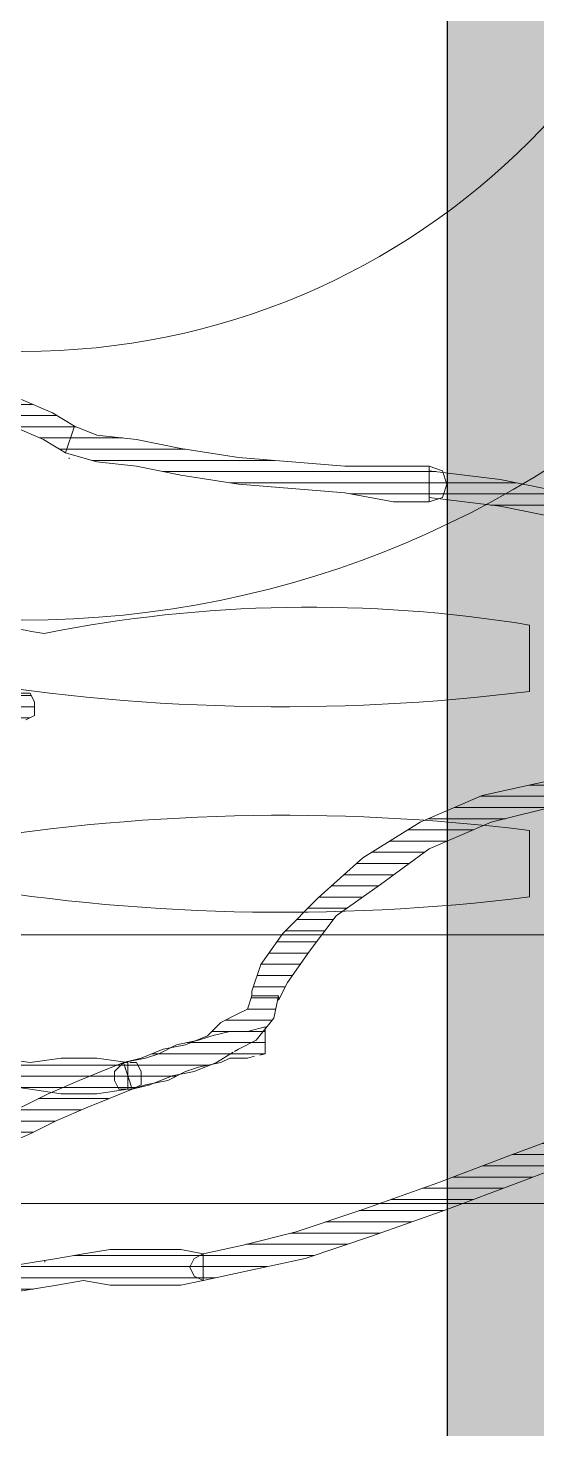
# Model space of a CAD drawing. Header units: centimetres. Extents: x 54005 to 61405, y 90310 to 94744.
# Drawn here: x 56649.96 to 56655.64, y 91595.34 to 91610.98 of the extents above; entities that cross this region are included whole.
import ezdxf

# ---------------------------------------------------------------- set-up
doc = ezdxf.new("R2010")
doc.units = ezdxf.units.CM
doc.header["$LTSCALE"] = 25
doc.linetypes.add('DASHDOT2', pattern=[0.5, 0.25, -0.125, 0, -0.125])
doc.layers.get('0').update_dxf_attribs({"lineweight": 0})
doc.layers.add('BA_axis', color=5, linetype='DASHDOT2')
doc.layers.add('OC-Mutfak_Ekipman', color=252, linetype='Continuous')
pattern_1 = [(360, (-5108.51305, -673.59423), (1e-16, 0.125), [25])]

# ---------------------------------------------------------------- blocks, each defined once
blk = doc.blocks.new('salatabar')
at = {"layer": 'OC-Mutfak_Ekipman'}
h = blk.add_hatch(color=256, dxfattribs=at)
h.dxf.hatch_style = 1
h.paths.add_polyline_path([(93394.045, -80809.489, 0.414212), (93393.045, -80808.489, 0.41421), (93392.045, -80809.489), (93392.033, -80957.489, 0.414217), (93393.033, -80958.489, 0.414216), (93394.033, -80957.489)])
h.paths.add_polyline_path([(93402.045, -80809.49, 0.414217), (93401.045, -80808.49, 0.414216), (93400.045, -80809.49), (93400.033, -80957.49, 0.414212), (93401.033, -80958.49, 0.41421), (93402.033, -80957.49)])
h.paths.add_polyline_path([(93410.045, -80809.49, 0.414217), (93409.045, -80808.49, 0.41421), (93408.045, -80809.49), (93408.033, -80957.49, 0.414217), (93409.033, -80958.49, 0.41421), (93410.033, -80957.49)])
h.paths.add_polyline_path([(93416.033, -80957.491, 0.414217), (93417.033, -80958.491, 0.41421), (93418.033, -80957.491), (93418.045, -80809.491, 0.414217), (93417.045, -80808.491, 0.41421), (93416.045, -80809.491)])
h.paths.add_polyline_path([(93426.045, -80809.492, 0.414217), (93425.045, -80808.491, 0.41421), (93424.045, -80809.491), (93424.033, -80957.491, 0.414217), (93425.033, -80958.491, 0.41421), (93426.033, -80957.492)])
blk.add_line((93394.033, -80957.489), (93394.045, -80809.489), dxfattribs=at)
blk = doc.blocks.new('by')
at = {"ltscale": 30}
h = blk.add_hatch(dxfattribs=at)
h.set_pattern_fill('DC_LINES', color=256, scale=0.1, style=0)
h.set_pattern_definition(pattern_1)
edge = h.paths.add_edge_path(flags=0)
edge.add_line((6372.652, 2204.738), (6372.405, 2204.887))
edge.add_line((6372.405, 2204.887), (6372.058, 2205.036))
edge.add_line((6372.058, 2205.036), (6371.613, 2205.285))
edge.add_line((6371.613, 2205.285), (6371.168, 2205.533))
edge.add_line((6371.168, 2205.533), (6370.723, 2205.781))
edge.add_line((6370.723, 2205.781), (6370.278, 2205.98))
edge.add_line((6370.278, 2205.98), (6369.882, 2206.179))
edge.add_line((6369.882, 2206.179), (6369.536, 2206.328))
edge.add_line((6369.536, 2206.328), (6369.634, 2206.626))
edge.add_line((6369.634, 2206.626), (6369.981, 2206.477))
edge.add_line((6369.981, 2206.477), (6370.377, 2206.278))
edge.add_line((6370.377, 2206.278), (6370.822, 2206.079))
edge.add_line((6370.822, 2206.079), (6371.267, 2205.831))
edge.add_line((6371.267, 2205.831), (6371.713, 2205.583))
edge.add_line((6371.713, 2205.583), (6372.158, 2205.334))
edge.add_line((6372.158, 2205.334), (6372.504, 2205.185))
edge.add_line((6372.504, 2205.185), (6372.752, 2205.036))
h = blk.add_hatch(dxfattribs=at)
h.set_pattern_fill('DC_LINES', color=256, scale=0.1, style=0)
h.set_pattern_definition(pattern_1)
edge = h.paths.add_edge_path(flags=0)
edge.add_line((6372.652, 2204.738), (6372.405, 2204.887))
edge.add_line((6372.405, 2204.887), (6372.058, 2205.036))
edge.add_line((6372.058, 2205.036), (6371.613, 2205.285))
edge.add_line((6371.613, 2205.285), (6371.168, 2205.533))
edge.add_line((6371.168, 2205.533), (6370.723, 2205.781))
edge.add_line((6370.723, 2205.781), (6370.278, 2205.98))
edge.add_line((6370.278, 2205.98), (6369.882, 2206.179))
edge.add_line((6369.882, 2206.179), (6369.536, 2206.328))
edge.add_line((6369.536, 2206.328), (6369.634, 2206.626))
edge.add_line((6369.634, 2206.626), (6369.981, 2206.477))
edge.add_line((6369.981, 2206.477), (6370.377, 2206.278))
edge.add_line((6370.377, 2206.278), (6370.822, 2206.079))
edge.add_line((6370.822, 2206.079), (6371.267, 2205.831))
edge.add_line((6371.267, 2205.831), (6371.713, 2205.583))
edge.add_line((6371.713, 2205.583), (6372.158, 2205.334))
edge.add_line((6372.158, 2205.334), (6372.504, 2205.185))
edge.add_line((6372.504, 2205.185), (6372.752, 2205.036))
h = blk.add_hatch(dxfattribs=at)
h.set_pattern_fill('DC_LINES', color=256, scale=0.1, style=0)
h.set_pattern_definition(pattern_1)
edge = h.paths.add_edge_path(flags=0)
edge.add_line((6376.71, 2204.241), (6376.71, 2204.192))
edge.add_line((6376.71, 2204.192), (6376.313, 2204.192))
edge.add_line((6376.313, 2204.192), (6375.769, 2204.291))
edge.add_line((6375.769, 2204.291), (6375.176, 2204.341))
edge.add_line((6375.176, 2204.341), (6374.582, 2204.39))
edge.add_line((6374.582, 2204.39), (6373.939, 2204.49))
edge.add_line((6373.939, 2204.49), (6373.444, 2204.589))
edge.add_line((6373.444, 2204.589), (6372.999, 2204.639))
edge.add_line((6372.999, 2204.639), (6372.652, 2204.738))
edge.add_line((6372.652, 2204.738), (6372.752, 2205.036))
edge.add_line((6372.752, 2205.036), (6372.999, 2204.937))
edge.add_line((6372.999, 2204.937), (6373.444, 2204.887))
edge.add_line((6373.444, 2204.887), (6373.939, 2204.788))
edge.add_line((6373.939, 2204.788), (6374.582, 2204.688))
edge.add_line((6374.582, 2204.688), (6375.176, 2204.639))
edge.add_line((6375.176, 2204.639), (6375.769, 2204.589))
edge.add_line((6375.769, 2204.589), (6376.313, 2204.589))
edge.add_line((6376.313, 2204.589), (6376.71, 2204.589))
edge.add_line((6376.71, 2204.589), (6376.71, 2204.539))
h = blk.add_hatch(dxfattribs=at)
h.set_pattern_fill('DC_LINES', color=256, scale=0.1, style=0)
h.set_pattern_definition(pattern_1)
edge = h.paths.add_edge_path(flags=0)
edge.add_line((6376.71, 2204.192), (6376.313, 2204.192))
edge.add_line((6376.313, 2204.192), (6375.769, 2204.291))
edge.add_line((6375.769, 2204.291), (6375.176, 2204.341))
edge.add_line((6375.176, 2204.341), (6374.582, 2204.39))
edge.add_line((6374.582, 2204.39), (6373.939, 2204.49))
edge.add_line((6373.939, 2204.49), (6373.444, 2204.589))
edge.add_line((6373.444, 2204.589), (6372.999, 2204.639))
edge.add_line((6372.999, 2204.639), (6372.652, 2204.738))
edge.add_line((6372.652, 2204.738), (6372.752, 2205.036))
edge.add_line((6372.752, 2205.036), (6372.999, 2204.937))
edge.add_line((6372.999, 2204.937), (6373.444, 2204.887))
edge.add_line((6373.444, 2204.887), (6373.939, 2204.788))
edge.add_line((6373.939, 2204.788), (6374.582, 2204.688))
edge.add_line((6374.582, 2204.688), (6375.176, 2204.639))
edge.add_line((6375.176, 2204.639), (6375.769, 2204.589))
edge.add_line((6375.769, 2204.589), (6376.313, 2204.589))
edge.add_line((6376.313, 2204.589), (6376.71, 2204.589))
h = blk.add_hatch(dxfattribs=at)
h.set_pattern_fill('DC_LINES', color=256, scale=0.1, style=0)
h.set_pattern_definition(pattern_1)
edge = h.paths.add_edge_path(flags=0)
edge.add_line((6380.074, 2203.496), (6380.024, 2203.496))
edge.add_line((6380.024, 2203.496), (6379.727, 2203.596))
edge.add_line((6379.727, 2203.596), (6379.381, 2203.695))
edge.add_line((6379.381, 2203.695), (6378.886, 2203.794))
edge.add_line((6378.886, 2203.794), (6378.441, 2203.943))
edge.add_line((6378.441, 2203.943), (6377.996, 2204.043))
edge.add_line((6377.996, 2204.043), (6377.501, 2204.142))
edge.add_line((6377.501, 2204.142), (6377.105, 2204.192))
edge.add_line((6377.105, 2204.192), (6376.71, 2204.241))
edge.add_line((6376.71, 2204.241), (6376.71, 2204.539))
edge.add_line((6376.71, 2204.539), (6377.105, 2204.49))
edge.add_line((6377.105, 2204.49), (6377.501, 2204.44))
edge.add_line((6377.501, 2204.44), (6377.996, 2204.341))
edge.add_line((6377.996, 2204.341), (6378.54, 2204.241))
edge.add_line((6378.54, 2204.241), (6378.985, 2204.092))
edge.add_line((6378.985, 2204.092), (6379.381, 2203.993))
edge.add_line((6379.381, 2203.993), (6379.826, 2203.894))
edge.add_line((6379.826, 2203.894), (6380.123, 2203.794))
edge.add_line((6380.123, 2203.794), (6380.074, 2203.794))
h = blk.add_hatch(dxfattribs=at)
h.set_pattern_fill('DC_LINES', color=256, scale=0.1, style=0)
h.set_pattern_definition(pattern_1)
edge = h.paths.add_edge_path(flags=0)
edge.add_line((6372.158, 2202.056), (6372.207, 2201.758))
edge.add_line((6372.207, 2201.758), (6372.009, 2201.658))
edge.add_line((6372.009, 2201.658), (6371.761, 2201.609))
edge.add_line((6371.761, 2201.609), (6371.564, 2201.509))
edge.add_line((6371.564, 2201.509), (6371.465, 2201.41))
edge.add_line((6371.465, 2201.41), (6371.267, 2201.708))
edge.add_line((6371.267, 2201.708), (6371.465, 2201.807))
edge.add_line((6371.465, 2201.807), (6371.663, 2201.907))
edge.add_line((6371.663, 2201.907), (6371.91, 2201.956))
edge.add_line((6371.91, 2201.956), (6372.108, 2202.056))
edge.add_line((6372.108, 2202.056), (6372.158, 2201.758))
edge.add_line((6372.158, 2201.758), (6372.108, 2202.056))
edge.add_line((6372.108, 2202.056), (6372.257, 2202.056))
edge.add_line((6372.257, 2202.056), (6372.306, 2201.956))
edge.add_line((6372.306, 2201.956), (6372.306, 2201.807))
edge.add_line((6372.306, 2201.807), (6372.207, 2201.758))
h = blk.add_hatch(dxfattribs=at)
h.set_pattern_fill('DC_LINES', color=256, scale=0.1, style=0)
h.set_pattern_definition(pattern_1)
edge = h.paths.add_edge_path(flags=0)
edge.add_line((6372.158, 2202.056), (6372.207, 2201.758))
edge.add_line((6372.207, 2201.758), (6372.009, 2201.658))
edge.add_line((6372.009, 2201.658), (6371.761, 2201.609))
edge.add_line((6371.761, 2201.609), (6371.564, 2201.509))
edge.add_line((6371.564, 2201.509), (6371.465, 2201.41))
edge.add_line((6371.465, 2201.41), (6371.267, 2201.708))
edge.add_line((6371.267, 2201.708), (6371.465, 2201.807))
edge.add_line((6371.465, 2201.807), (6371.663, 2201.907))
edge.add_line((6371.663, 2201.907), (6371.91, 2201.956))
edge.add_line((6371.91, 2201.956), (6372.108, 2202.056))
edge.add_line((6372.108, 2202.056), (6372.158, 2201.758))
edge.add_line((6372.158, 2201.758), (6372.108, 2202.056))
edge.add_line((6372.108, 2202.056), (6372.257, 2202.056))
edge.add_line((6372.257, 2202.056), (6372.306, 2201.956))
edge.add_line((6372.306, 2201.956), (6372.306, 2201.807))
edge.add_line((6372.306, 2201.807), (6372.207, 2201.758))
h = blk.add_hatch(dxfattribs=at)
h.set_pattern_fill('DC_LINES', color=256, scale=0.1, style=0)
h.set_pattern_definition(pattern_1)
edge = h.paths.add_edge_path(flags=0)
edge.add_line((6374.73, 2198.678), (6374.73, 2198.728))
edge.add_line((6374.73, 2198.728), (6374.83, 2199.026))
edge.add_line((6374.83, 2199.026), (6375.077, 2199.373))
edge.add_line((6375.077, 2199.373), (6375.472, 2199.771))
edge.add_line((6375.472, 2199.771), (6375.968, 2200.218))
edge.add_line((6375.968, 2200.218), (6376.61, 2200.615))
edge.add_line((6376.61, 2200.615), (6377.303, 2200.913))
edge.add_line((6377.303, 2200.913), (6378.194, 2201.112))
edge.add_line((6378.194, 2201.112), (6379.183, 2201.112))
edge.add_line((6379.183, 2201.112), (6379.183, 2200.814))
edge.add_line((6379.183, 2200.814), (6378.194, 2200.814))
edge.add_line((6378.194, 2200.814), (6377.402, 2200.615))
edge.add_line((6377.402, 2200.615), (6376.71, 2200.317))
edge.add_line((6376.71, 2200.317), (6376.165, 2199.92))
edge.add_line((6376.165, 2199.92), (6375.671, 2199.572))
edge.add_line((6375.671, 2199.572), (6375.374, 2199.175))
edge.add_line((6375.374, 2199.175), (6375.127, 2198.827))
edge.add_line((6375.127, 2198.827), (6375.027, 2198.628))
edge.add_line((6375.027, 2198.628), (6375.027, 2198.678))
h = blk.add_hatch(dxfattribs=at)
h.set_pattern_fill('DC_LINES', color=256, scale=0.1, style=0)
h.set_pattern_definition(pattern_1)
edge = h.paths.add_edge_path(flags=0)
edge.add_line((6373.296, 2197.933), (6373.494, 2197.982))
edge.add_line((6373.494, 2197.982), (6373.741, 2198.082))
edge.add_line((6373.741, 2198.082), (6373.988, 2198.131))
edge.add_line((6373.988, 2198.131), (6374.235, 2198.231))
edge.add_line((6374.235, 2198.231), (6374.384, 2198.38))
edge.add_line((6374.384, 2198.38), (6374.582, 2198.479))
edge.add_line((6374.582, 2198.479), (6374.681, 2198.529))
edge.add_line((6374.681, 2198.529), (6374.73, 2198.678))
edge.add_line((6374.73, 2198.678), (6375.027, 2198.678))
edge.add_line((6375.027, 2198.678), (6374.977, 2198.43))
edge.add_line((6374.977, 2198.43), (6374.78, 2198.181))
edge.add_line((6374.78, 2198.181), (6374.582, 2198.082))
edge.add_line((6374.582, 2198.082), (6374.335, 2197.933))
edge.add_line((6374.335, 2197.933), (6374.088, 2197.833))
edge.add_line((6374.088, 2197.833), (6373.84, 2197.784))
edge.add_line((6373.84, 2197.784), (6373.593, 2197.684))
edge.add_line((6373.593, 2197.684), (6373.394, 2197.635))
h = blk.add_hatch(dxfattribs=at)
h.set_pattern_fill('DC_LINES', color=256, scale=0.1, style=0)
h.set_pattern_definition(pattern_1)
edge = h.paths.add_edge_path(flags=0)
edge.add_line((6373.345, 2197.933), (6373.296, 2197.933))
edge.add_line((6373.296, 2197.933), (6373.543, 2197.982))
edge.add_line((6373.543, 2197.982), (6373.691, 2198.032))
edge.add_line((6373.691, 2198.032), (6373.889, 2198.131))
edge.add_line((6373.889, 2198.131), (6374.136, 2198.181))
edge.add_line((6374.136, 2198.181), (6374.285, 2198.231))
edge.add_line((6374.285, 2198.231), (6374.483, 2198.28))
edge.add_line((6374.483, 2198.28), (6374.681, 2198.28))
edge.add_line((6374.681, 2198.28), (6374.879, 2198.33))
edge.add_line((6374.879, 2198.33), (6374.879, 2198.032))
edge.add_line((6374.879, 2198.032), (6374.681, 2197.982))
edge.add_line((6374.681, 2197.982), (6374.483, 2197.982))
edge.add_line((6374.483, 2197.982), (6374.384, 2197.933))
edge.add_line((6374.384, 2197.933), (6374.136, 2197.883))
edge.add_line((6374.136, 2197.883), (6373.988, 2197.833))
edge.add_line((6373.988, 2197.833), (6373.791, 2197.734))
edge.add_line((6373.791, 2197.734), (6373.543, 2197.684))
edge.add_line((6373.543, 2197.684), (6373.394, 2197.635))
edge.add_line((6373.394, 2197.635), (6373.345, 2197.635))
edge.add_line((6373.345, 2197.635), (6373.394, 2197.635))
edge.add_line((6373.394, 2197.635), (6373.246, 2197.635))
edge.add_line((6373.246, 2197.635), (6373.197, 2197.734))
edge.add_line((6373.197, 2197.734), (6373.197, 2197.833))
edge.add_line((6373.197, 2197.833), (6373.296, 2197.933))
h = blk.add_hatch(dxfattribs=at)
h.set_pattern_fill('DC_LINES', color=256, scale=0.1, style=0)
h.set_pattern_definition(pattern_1)
edge = h.paths.add_edge_path(flags=0)
edge.add_line((6370.624, 2198.181), (6370.921, 2198.131))
edge.add_line((6370.921, 2198.131), (6371.218, 2198.082))
edge.add_line((6371.218, 2198.082), (6371.564, 2198.032))
edge.add_line((6371.564, 2198.032), (6371.91, 2197.982))
edge.add_line((6371.91, 2197.982), (6372.257, 2197.933))
edge.add_line((6372.257, 2197.933), (6372.603, 2197.982))
edge.add_line((6372.603, 2197.982), (6372.999, 2197.982))
edge.add_line((6372.999, 2197.982), (6373.345, 2197.933))
edge.add_line((6373.345, 2197.933), (6373.345, 2197.635))
edge.add_line((6373.345, 2197.635), (6372.999, 2197.585))
edge.add_line((6372.999, 2197.585), (6372.603, 2197.585))
edge.add_line((6372.603, 2197.585), (6372.257, 2197.635))
edge.add_line((6372.257, 2197.635), (6371.91, 2197.684))
edge.add_line((6371.91, 2197.684), (6371.564, 2197.734))
edge.add_line((6371.564, 2197.734), (6371.218, 2197.784))
edge.add_line((6371.218, 2197.784), (6370.921, 2197.833))
edge.add_line((6370.921, 2197.833), (6370.624, 2197.883))
h = blk.add_hatch(dxfattribs=at)
h.set_pattern_fill('DC_LINES', color=256, scale=0.1, style=0)
h.set_pattern_definition(pattern_1)
edge = h.paths.add_edge_path(flags=0)
edge.add_line((6370.97, 2196.84), (6371.218, 2196.989))
edge.add_line((6371.218, 2196.989), (6371.514, 2197.088))
edge.add_line((6371.514, 2197.088), (6371.811, 2197.287))
edge.add_line((6371.811, 2197.287), (6372.158, 2197.436))
edge.add_line((6372.158, 2197.436), (6372.455, 2197.585))
edge.add_line((6372.455, 2197.585), (6372.801, 2197.734))
edge.add_line((6372.801, 2197.734), (6373.049, 2197.833))
edge.add_line((6373.049, 2197.833), (6373.296, 2197.933))
edge.add_line((6373.296, 2197.933), (6373.394, 2197.635))
edge.add_line((6373.394, 2197.635), (6373.147, 2197.535))
edge.add_line((6373.147, 2197.535), (6372.9, 2197.436))
edge.add_line((6372.9, 2197.436), (6372.553, 2197.287))
edge.add_line((6372.553, 2197.287), (6372.257, 2197.138))
edge.add_line((6372.257, 2197.138), (6371.91, 2196.989))
edge.add_line((6371.91, 2196.989), (6371.613, 2196.79))
edge.add_line((6371.613, 2196.79), (6371.316, 2196.691))
edge.add_line((6371.316, 2196.691), (6371.069, 2196.542))
h = blk.add_hatch(dxfattribs=at)
h.set_pattern_fill('DC_LINES', color=256, scale=0.1, style=0)
h.set_pattern_definition(pattern_1)
h.paths.add_polyline_path([(6374.186, 2195.797), (6374.632, 2195.896), (6375.225, 2196.045), (6375.968, 2196.293), (6376.808, 2196.592), (6377.6, 2196.89), (6378.391, 2197.188), (6378.985, 2197.436), (6379.332, 2197.684), (6379.529, 2197.386), (6379.084, 2197.138), (6378.491, 2196.89), (6377.699, 2196.592), (6376.907, 2196.293), (6376.066, 2195.995), (6375.324, 2195.747), (6374.632, 2195.598), (6374.186, 2195.499), (6374.088, 2195.548), (6374.038, 2195.648), (6374.088, 2195.747)], flags=0)
h = blk.add_hatch(dxfattribs=at)
h.set_pattern_fill('DC_LINES', color=256, scale=0.1, style=0)
h.set_pattern_definition(pattern_1)
edge = h.paths.add_edge_path(flags=0)
edge.add_line((6371.96, 2195.648), (6372.257, 2195.697))
edge.add_line((6372.257, 2195.697), (6372.553, 2195.747))
edge.add_line((6372.553, 2195.747), (6372.85, 2195.797))
edge.add_line((6372.85, 2195.797), (6373.147, 2195.846))
edge.add_line((6373.147, 2195.846), (6373.394, 2195.846))
edge.add_line((6373.394, 2195.846), (6373.691, 2195.846))
edge.add_line((6373.691, 2195.846), (6373.939, 2195.846))
edge.add_line((6373.939, 2195.846), (6374.186, 2195.797))
edge.add_line((6374.186, 2195.797), (6374.186, 2195.499))
edge.add_line((6374.186, 2195.499), (6373.939, 2195.449))
edge.add_line((6373.939, 2195.449), (6373.691, 2195.449))
edge.add_line((6373.691, 2195.449), (6373.394, 2195.449))
edge.add_line((6373.394, 2195.449), (6373.147, 2195.449))
edge.add_line((6373.147, 2195.449), (6372.85, 2195.499))
edge.add_line((6372.85, 2195.499), (6372.553, 2195.449))
edge.add_line((6372.553, 2195.449), (6372.257, 2195.399))
edge.add_line((6372.257, 2195.399), (6371.96, 2195.35))
for p, q in [((6372.158, 2205.334, -4.505), (6372.504, 2205.185, -4.505)), ((6372.158, 2205.334, -4.505), (6372.504, 2205.185, -4.505)), ((6372.504, 2205.185, -4.505), (6372.752, 2205.036, -4.505)), ((6372.504, 2205.185, -4.505), (6372.752, 2205.036, -4.505)), ((6372.405, 2204.887, -4.505), (6372.058, 2205.036, -4.505)), ((6372.405, 2204.887, -4.505), (6372.058, 2205.036, -4.505)), ((6372.652, 2204.738, -4.505), (6372.752, 2205.036, -4.505)), ((6372.652, 2204.738, -4.505), (6372.752, 2205.036, -4.505)), ((6372.752, 2205.036, -4.505), (6372.652, 2204.738, -4.505)), ((6372.752, 2205.036, -4.505), (6372.652, 2204.738, -4.505)), ((6372.752, 2205.036, -4.505), (6372.999, 2204.937, -4.505)), ((6372.752, 2205.036, -4.505), (6372.999, 2204.937, -4.505)), ((6372.752, 2205.036, -4.505), (6372.752, 2205.036, -4.505)), ((6372.752, 2205.036, -4.505), (6372.752, 2205.036, -4.505)), ((6372.652, 2204.738, -4.505), (6372.405, 2204.887, -4.505)), ((6372.652, 2204.738, -4.505), (6372.405, 2204.887, -4.505)), ((6372.999, 2204.937, -4.505), (6373.444, 2204.887, -4.505)), ((6372.999, 2204.937, -4.505), (6373.444, 2204.887, -4.505)), ((6373.444, 2204.887, -4.505), (6373.939, 2204.788, -4.505)), ((6373.444, 2204.887, -4.505), (6373.939, 2204.788, -4.505)), ((6372.999, 2204.639, -4.505), (6372.652, 2204.738, -4.505)), ((6372.999, 2204.639, -4.505), (6372.652, 2204.738, -4.505)), ((6372.652, 2204.738, -4.505), (6372.652, 2204.738, -4.505)), ((6372.652, 2204.738, -4.505), (6372.652, 2204.738, -4.505)), ((6372.652, 2204.738, -4.505), (6372.652, 2204.738, -4.505)), ((6372.652, 2204.738, -4.505), (6372.652, 2204.738, -4.505)), ((6372.691, 2204.683, -4.505), (6372.691, 2204.673, -4.505)), ((6373.939, 2204.788, -4.505), (6374.582, 2204.688, -4.505)), ((6373.939, 2204.788, -4.505), (6374.582, 2204.688, -4.505)), ((6374.582, 2204.688, -4.505), (6375.176, 2204.639, -4.505)), ((6374.582, 2204.688, -4.505), (6375.176, 2204.639, -4.505)), ((6373.444, 2204.589, -4.505), (6372.999, 2204.639, -4.505)), ((6373.444, 2204.589, -4.505), (6372.999, 2204.639, -4.505)), ((6373.939, 2204.49, -4.505), (6373.444, 2204.589, -4.505)), ((6373.939, 2204.49, -4.505), (6373.444, 2204.589, -4.505)), ((6374.582, 2204.39, -4.505), (6373.939, 2204.49, -4.505)), ((6374.582, 2204.39, -4.505), (6373.939, 2204.49, -4.505)), ((6375.176, 2204.639, -4.505), (6375.769, 2204.589, -4.505)), ((6375.176, 2204.639, -4.505), (6375.769, 2204.589, -4.505)), ((6375.769, 2204.589, -4.505), (6376.313, 2204.589, -4.505)), ((6375.769, 2204.589, -4.505), (6376.313, 2204.589, -4.505)), ((6376.313, 2204.589, -4.505), (6376.71, 2204.589, -4.505)), ((6376.313, 2204.589, -4.505), (6376.71, 2204.589, -4.505)), ((6376.71, 2204.589, -4.505), (6376.71, 2204.539, -4.505)), ((6376.71, 2204.589, -4.505), (6376.71, 2204.192, -4.505)), ((6376.71, 2204.589, -4.505), (6376.858, 2204.539, -4.505)), ((6376.71, 2204.192, -4.505), (6376.71, 2204.589, -4.505)), ((6376.71, 2204.589, -4.505), (6376.71, 2204.589, -4.505)), ((6376.71, 2204.539, -4.505), (6376.71, 2204.241, -4.505)), ((6376.71, 2204.241, -4.505), (6376.71, 2204.539, -4.505)), ((6376.71, 2204.539, -4.505), (6377.105, 2204.49, -4.505)), ((6376.858, 2204.539, -4.505), (6376.907, 2204.39, -4.505)), ((6377.105, 2204.49, -4.505), (6377.501, 2204.44, -4.505)), ((6375.176, 2204.341, -4.505), (6374.582, 2204.39, -4.505)), ((6375.176, 2204.341, -4.505), (6374.582, 2204.39, -4.505)), ((6375.769, 2204.291, -4.505), (6375.176, 2204.341, -4.505)), ((6375.769, 2204.291, -4.505), (6375.176, 2204.341, -4.505)), ((6376.907, 2204.39, -4.505), (6376.858, 2204.241, -4.505)), ((6377.501, 2204.44, -4.505), (6377.996, 2204.341, -4.505)), ((6376.313, 2204.192, -4.505), (6375.769, 2204.291, -4.505)), ((6376.313, 2204.192, -4.505), (6375.769, 2204.291, -4.505)), ((6376.71, 2204.192, -4.505), (6376.313, 2204.192, -4.505)), ((6376.71, 2204.192, -4.505), (6376.313, 2204.192, -4.505)), ((6376.71, 2204.241, -4.505), (6376.71, 2204.192, -4.505)), ((6376.71, 2204.241, -4.505), (6376.71, 2204.241, -4.505)), ((6377.105, 2204.192, -4.505), (6376.71, 2204.241, -4.505)), ((6376.858, 2204.241, -4.505), (6376.71, 2204.192, -4.505)), ((6376.71, 2204.192, -4.505), (6376.71, 2204.192, -4.505)), ((6377.501, 2204.142, -4.505), (6377.105, 2204.192, -4.505)), ((6377.996, 2204.043, -4.505), (6377.501, 2204.142, -4.505)), ((6377.83, 2202.076, -4.505), (6377.83, 2202.816, -4.505)), ((6372.108, 2202.056, -4.505), (6372.257, 2202.056, -4.505)), ((6372.108, 2202.056, -4.505), (6372.257, 2202.056, -4.505)), ((6372.257, 2202.056, -4.505), (6372.306, 2201.956, -4.505)), ((6372.257, 2202.056, -4.505), (6372.306, 2201.956, -4.505)), ((6372.306, 2201.956, -4.505), (6372.306, 2201.807, -4.505)), ((6372.306, 2201.956, -4.505), (6372.306, 2201.807, -4.505)), ((6372.306, 2201.807, -4.505), (6372.207, 2201.758, -4.505)), ((6372.306, 2201.807, -4.505), (6372.207, 2201.758, -4.505)), ((6377.303, 2200.913, -4.505), (6378.194, 2201.112, -4.505)), ((6376.61, 2200.615, -4.505), (6377.303, 2200.913, -4.505)), ((6378.194, 2200.814, -4.505), (6377.402, 2200.615, -4.505)), ((6375.968, 2200.218, -4.505), (6376.61, 2200.615, -4.505)), ((6377.402, 2200.615, -4.505), (6376.71, 2200.317, -4.505)), ((6377.83, 2199.782, -4.505), (6377.83, 2200.522, -4.505)), ((6376.71, 2200.317, -4.505), (6376.165, 2199.92, -4.505)), ((6375.472, 2199.771, -4.505), (6375.968, 2200.218, -4.505)), ((6376.165, 2199.92, -4.505), (6375.671, 2199.572, -4.505)), ((6375.077, 2199.373, -4.505), (6375.472, 2199.771, -4.505)), ((6375.671, 2199.572, -4.505), (6375.374, 2199.175, -4.505)), ((6374.83, 2199.026, -4.505), (6375.077, 2199.373, -4.505)), ((6375.374, 2199.175, -4.505), (6375.127, 2198.827, -4.505)), ((6374.73, 2198.728, -4.505), (6374.83, 2199.026, -4.505)), ((6374.73, 2198.678, -4.505), (6374.73, 2198.728, -4.505)), ((6375.127, 2198.827, -4.505), (6375.027, 2198.628, -4.505)), ((6374.681, 2198.529, -4.505), (6374.73, 2198.678, -4.505)), ((6375.027, 2198.678, -4.505), (6374.73, 2198.678, -4.505)), ((6374.73, 2198.678, -4.505), (6374.73, 2198.678, -4.505)), ((6374.73, 2198.678, -4.505), (6375.027, 2198.678, -4.505)), ((6375.027, 2198.678, -4.505), (6374.977, 2198.43, -4.505)), ((6375.027, 2198.628, -4.505), (6375.027, 2198.678, -4.505)), ((6374.384, 2198.38, -4.505), (6374.582, 2198.479, -4.505)), ((6374.582, 2198.479, -4.505), (6374.681, 2198.529, -4.505)), ((6374.977, 2198.43, -4.505), (6374.78, 2198.181, -4.505)), ((6374.235, 2198.231, -4.505), (6374.384, 2198.38, -4.505)), ((6374.285, 2198.231, -4.505), (6374.483, 2198.28, -4.505)), ((6374.483, 2198.28, -4.505), (6374.681, 2198.28, -4.505)), ((6374.681, 2198.28, -4.505), (6374.879, 2198.33, -4.505)), ((6374.879, 2198.33, -4.505), (6374.879, 2198.032, -4.505)), ((6373.494, 2197.982, -4.505), (6373.741, 2198.082, -4.505)), ((6373.691, 2198.032, -4.505), (6373.889, 2198.131, -4.505)), ((6373.741, 2198.082, -4.505), (6373.988, 2198.131, -4.505)), ((6373.889, 2198.131, -4.505), (6374.136, 2198.181, -4.505)), ((6373.988, 2198.131, -4.505), (6374.235, 2198.231, -4.505)), ((6374.136, 2198.181, -4.505), (6374.285, 2198.231, -4.505)), ((6374.582, 2198.082, -4.505), (6374.537, 2198.055, -4.505)), ((6374.78, 2198.181, -4.505), (6374.582, 2198.082, -4.505)), ((6371.91, 2197.982, -4.505), (6372.257, 2197.933, -4.505)), ((6372.257, 2197.933, -4.505), (6372.603, 2197.982, -4.505)), ((6372.603, 2197.982, -4.505), (6372.999, 2197.982, -4.505)), ((6372.999, 2197.982, -4.505), (6373.345, 2197.933, -4.505)), ((6373.049, 2197.833, -4.505), (6373.296, 2197.933, -4.505)), ((6373.197, 2197.833, -4.505), (6373.296, 2197.933, -4.505)), ((6373.197, 2197.833, -4.505), (6373.296, 2197.933, -4.505)), ((6373.296, 2197.933, -4.505), (6373.543, 2197.982, -4.505)), ((6373.296, 2197.933, -4.505), (6373.494, 2197.982, -4.505)), ((6373.296, 2197.933, -4.505), (6373.36, 2197.738, -4.505)), ((6373.296, 2197.933, -4.505), (6373.345, 2197.933, -4.505)), ((6373.345, 2197.933, -4.505), (6373.296, 2197.933, -4.505)), ((6373.394, 2197.635, -4.505), (6373.296, 2197.933, -4.505)), ((6373.296, 2197.933, -4.505), (6373.296, 2197.933, -4.505)), ((6373.296, 2197.933, -4.505), (6373.36, 2197.738, -4.505)), ((6373.394, 2197.635, -4.505), (6373.296, 2197.933, -4.505)), ((6373.296, 2197.933, -4.505), (6373.296, 2197.933, -4.505)), ((6373.296, 2197.933, -4.505), (6373.345, 2197.933, -4.505)), ((6373.345, 2197.933, -4.505), (6373.345, 2197.635, -4.505)), ((6373.345, 2197.933, -4.505), (6373.345, 2197.933, -4.505)), ((6373.37, 2197.933, -4.505), (6373.444, 2197.933, -4.505)), ((6373.444, 2197.933, -4.505), (6373.494, 2197.833, -4.505)), ((6373.543, 2197.982, -4.505), (6373.691, 2198.032, -4.505)), ((6374.335, 2197.933, -4.505), (6374.088, 2197.833, -4.505)), ((6374.384, 2197.933, -4.505), (6374.136, 2197.883, -4.505)), ((6374.523, 2198.047, -4.505), (6374.335, 2197.933, -4.505)), ((6374.483, 2197.982, -4.505), (6374.384, 2197.933, -4.505)), ((6374.681, 2197.982, -4.505), (6374.483, 2197.982, -4.505)), ((6374.761, 2198.003, -4.505), (6374.681, 2197.982, -4.505)), ((6374.879, 2198.032, -4.505), (6374.818, 2198.017, -4.505)), ((6372.801, 2197.734, -4.505), (6373.049, 2197.833, -4.505)), ((6373.197, 2197.734, -4.505), (6373.197, 2197.833, -4.505)), ((6373.197, 2197.734, -4.505), (6373.197, 2197.833, -4.505)), ((6373.494, 2197.833, -4.505), (6373.494, 2197.684, -4.505)), ((6373.84, 2197.784, -4.505), (6373.593, 2197.684, -4.505)), ((6373.988, 2197.833, -4.505), (6373.791, 2197.734, -4.505)), ((6374.088, 2197.833, -4.505), (6373.84, 2197.784, -4.505)), ((6374.136, 2197.883, -4.505), (6373.988, 2197.833, -4.505)), ((6372.257, 2197.635, -4.505), (6371.91, 2197.684, -4.505)), ((6372.603, 2197.585, -4.505), (6372.257, 2197.635, -4.505)), ((6372.455, 2197.585, -4.505), (6372.801, 2197.734, -4.505)), ((6373.345, 2197.635, -4.505), (6372.999, 2197.585, -4.505)), ((6373.394, 2197.635, -4.505), (6373.147, 2197.535, -4.505)), ((6373.246, 2197.635, -4.505), (6373.197, 2197.734, -4.505)), ((6373.246, 2197.635, -4.505), (6373.197, 2197.734, -4.505)), ((6373.394, 2197.635, -4.505), (6373.246, 2197.635, -4.505)), ((6373.394, 2197.635, -4.505), (6373.246, 2197.635, -4.505)), ((6373.394, 2197.635, -4.505), (6373.345, 2197.635, -4.505)), ((6373.345, 2197.635, -4.505), (6373.394, 2197.635, -4.505)), ((6373.363, 2197.728, -4.505), (6373.394, 2197.635, -4.505)), ((6373.363, 2197.728, -4.505), (6373.394, 2197.635, -4.505)), ((6373.543, 2197.684, -4.505), (6373.394, 2197.635, -4.505)), ((6373.593, 2197.684, -4.505), (6373.394, 2197.635, -4.505)), ((6373.494, 2197.684, -4.505), (6373.394, 2197.635, -4.505)), ((6373.394, 2197.635, -4.505), (6373.394, 2197.635, -4.505)), ((6373.791, 2197.734, -4.505), (6373.543, 2197.684, -4.505)), ((6372.158, 2197.436, -4.505), (6372.455, 2197.585, -4.505)), ((6372.999, 2197.585, -4.505), (6372.603, 2197.585, -4.505)), ((6373.147, 2197.535, -4.505), (6372.9, 2197.436, -4.505)), ((6372.9, 2197.436, -4.505), (6372.553, 2197.287, -4.505)), ((6372.553, 2197.287, -4.505), (6372.257, 2197.138, -4.505)), ((6377.6, 2196.89, -4.505), (6378.391, 2197.188, -4.505)), ((6372.257, 2197.138, -4.505), (6371.91, 2196.989, -4.505)), ((6376.808, 2196.592, -4.505), (6377.6, 2196.89, -4.505)), ((6378.491, 2196.89, -4.505), (6377.699, 2196.592, -4.505)), ((6375.968, 2196.293, -4.505), (6376.808, 2196.592, -4.505)), ((6377.699, 2196.592, -4.505), (6376.907, 2196.293, -4.505)), ((6375.225, 2196.045, -4.505), (6375.968, 2196.293, -4.505)), ((6376.907, 2196.293, -4.505), (6376.066, 2195.995, -4.505)), ((6374.632, 2195.896, -4.505), (6375.225, 2196.045, -4.505)), ((6374.186, 2195.797, -4.505), (6374.632, 2195.896, -4.505)), ((6376.066, 2195.995, -4.505), (6375.324, 2195.747, -4.505)), ((6372.257, 2195.697, -4.505), (6372.553, 2195.747, -4.505)), ((6372.553, 2195.747, -4.505), (6372.85, 2195.797, -4.505)), ((6372.85, 2195.797, -4.505), (6373.147, 2195.846, -4.505)), ((6373.147, 2195.846, -4.505), (6373.394, 2195.846, -4.505)), ((6373.394, 2195.846, -4.505), (6373.691, 2195.846, -4.505)), ((6373.691, 2195.846, -4.505), (6373.939, 2195.846, -4.505)), ((6373.939, 2195.846, -4.505), (6374.186, 2195.797, -4.505)), ((6374.038, 2195.648, -4.505), (6374.088, 2195.747, -4.505)), ((6374.088, 2195.747, -4.505), (6374.186, 2195.797, -4.505)), ((6374.186, 2195.797, -4.505), (6374.186, 2195.499, -4.505)), ((6374.186, 2195.797, -4.505), (6374.186, 2195.797, -4.505)), ((6374.186, 2195.797, -4.505), (6374.186, 2195.797, -4.505)), ((6374.186, 2195.797, -4.505), (6374.186, 2195.797, -4.505)), ((6375.324, 2195.747, -4.505), (6374.632, 2195.598, -4.505)), ((6371.96, 2195.648, -4.505), (6372.257, 2195.697, -4.505)), ((6372.418, 2195.703, -4.505), (6372.418, 2195.724, -4.505)), ((6374.088, 2195.548, -4.505), (6374.038, 2195.648, -4.505)), ((6374.632, 2195.598, -4.505), (6374.186, 2195.499, -4.505)), ((6372.553, 2195.449, -4.505), (6372.257, 2195.399, -4.505)), ((6372.85, 2195.499, -4.505), (6372.553, 2195.449, -4.505)), ((6373.147, 2195.449, -4.505), (6372.85, 2195.499, -4.505)), ((6373.394, 2195.449, -4.505), (6373.147, 2195.449, -4.505)), ((6373.691, 2195.449, -4.505), (6373.394, 2195.449, -4.505)), ((6373.939, 2195.449, -4.505), (6373.691, 2195.449, -4.505)), ((6374.186, 2195.499, -4.505), (6373.939, 2195.449, -4.505)), ((6374.186, 2195.499, -4.505), (6374.088, 2195.548, -4.505)), ((6374.186, 2195.499, -4.505), (6374.186, 2195.499, -4.505)), ((6374.186, 2195.499, -4.505), (6374.186, 2195.499, -4.505)), ((6372.257, 2195.399, -4.505), (6371.96, 2195.35, -4.505))]:
    blk.add_line(p, q, dxfattribs=at)
at = {"ltscale": 30, "elevation": -4.505}
blk.add_lwpolyline([(6387.358, 2196.359), (6350.358, 2196.359), (6350.358, 2249.359), (6387.358, 2249.359)], close=True, dxfattribs=at)
blk.add_lwpolyline([(6379.358, 2199.359), (6358.358, 2199.359, -0.414214), (6353.358, 2204.359), (6353.358, 2241.359, -0.414214), (6358.358, 2246.359), (6379.358, 2246.359, -0.414214), (6384.358, 2241.359), (6384.358, 2204.359, -0.414214)], format="xyb", close=True, dxfattribs=at)
at = {"ltscale": 30}
for radius in [11, 8]:
    blk.add_circle((6372.173, 2213.871, -4.505), radius, dxfattribs=at)
for centre, radius, start, end in [((6375.382, 2187.867, -4.505), 15.149, 80.7012, 101.311), ((6375.073, 2224.127, -4.505), 22.223, 260.0863, 277.1271), ((6375.085, 2178.47, -4.505), 22.223, 82.9046, 99.9137), ((6375.073, 2221.833, -4.505), 22.223, 260.0863, 277.1271)]:
    blk.add_arc(centre, radius, start, end, dxfattribs=at)
blk.add_open_spline([(6371.247, 2202.236, -4.505), (6370.629, 2202.238, -4.505), (6369.7, 2202.241, -4.505), (6367.297, 2201.973, -4.505), (6367.983, 2202.583, -4.505), (6368.534, 2203.254, -4.505), (6370.358, 2203.088, -4.505), (6371.66, 2202.855, -4.505), (6372.411, 2202.721, -4.505)], degree=3, knots=[0, 0, 0, 0, 2.397924, 3.60794, 4.016411, 4.564174, 6.316969, 8.70047, 8.70047, 8.70047, 8.70047], dxfattribs=at)

msp = doc.modelspace()

# ---------------------------------------------------------------- block references
msp.add_blockref('by', (50277.731, 89401.501, 4.505))
at = {"layer": 'BA_axis', "linetype": 'ByBlock', "rotation": 180}
msp.add_blockref('salatabar', (150048.684, 10761.201), dxfattribs=at)

doc.saveas('drawing.dxf')
